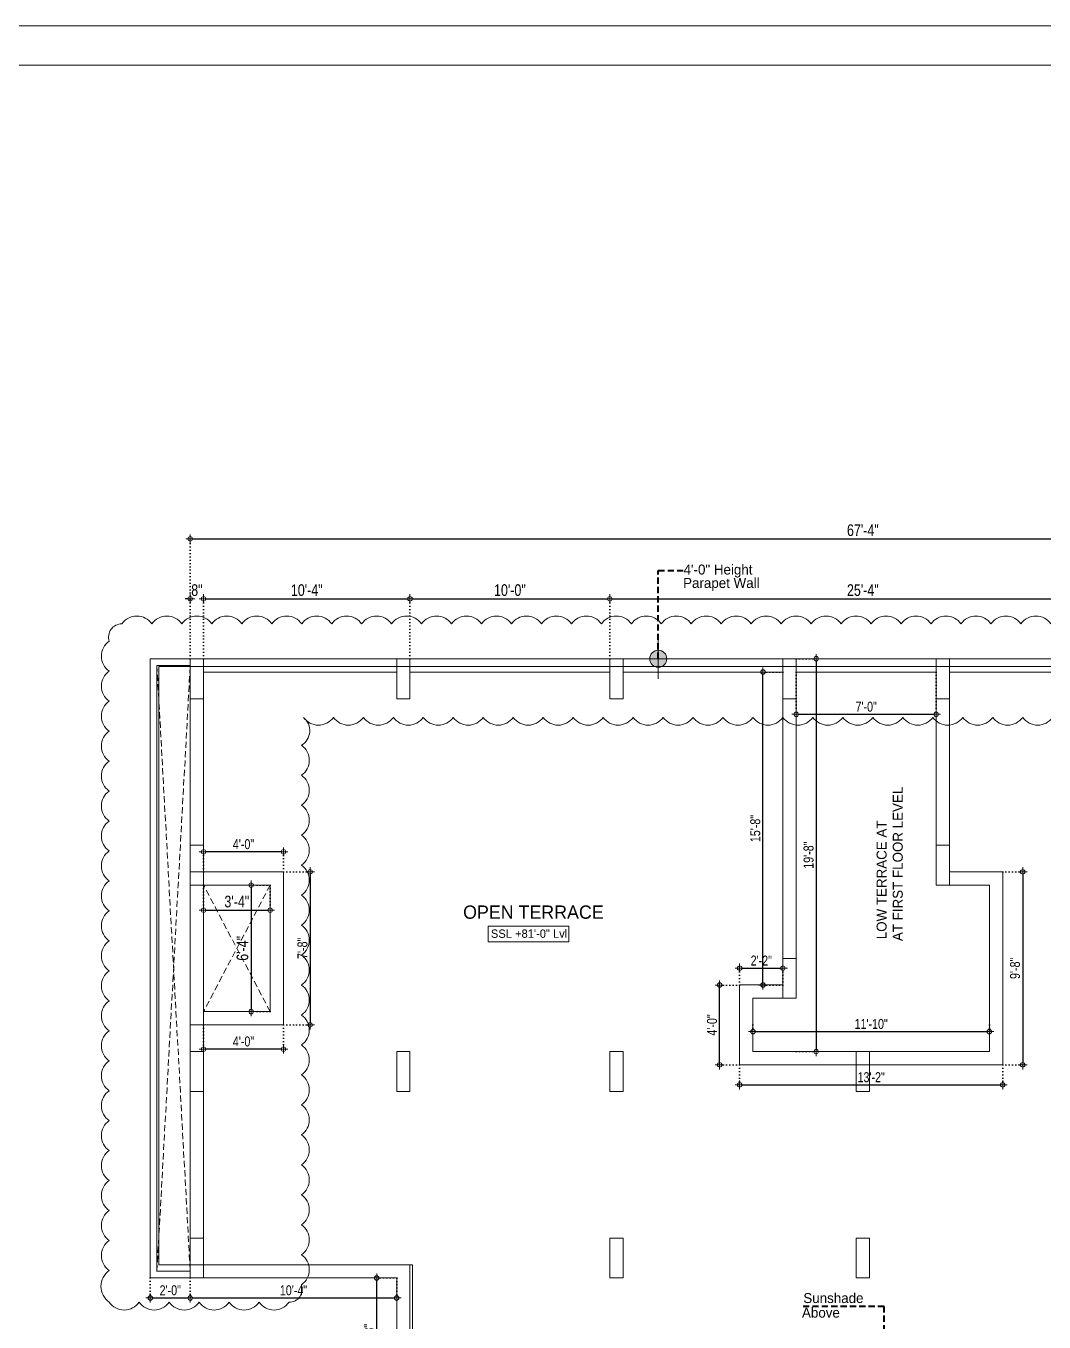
# Model space of a CAD drawing. Header units: inches. Extents: x 13 to 21264, y -72369 to -55.
# Drawn here: x 10907 to 11518, y -70974 to -70195 of the extents above; entities that cross this region are included whole.
import ezdxf

# ---------------------------------------------------------------- set-up
doc = ezdxf.new("R2010")
doc.units = ezdxf.units.IN
doc.header["$LTSCALE"] = 15
doc.header["$MEASUREMENT"] = 0
doc.header["$PDMODE"] = 34
for name, pattern in [('DOT2', [0.125, 0, -0.125]), ('HI', [0.375, 0.25, -0.125]), ('HIDDEN', [0.375, 0.25, -0.125])]:
    doc.linetypes.add(name, pattern=pattern)
doc.layers.get('0').update_dxf_attribs({"linetype": 'CONTINUOUS', "lineweight": 13})
doc.layers.get('DEFPOINTS').update_dxf_attribs({"linetype": 'CONTINUOUS', "lineweight": 13})
for name, color, linetype, lineweight in [('A-Wall', 7, 'CONTINUOUS', 40), ('INNER DIM', 30, 'CONTINUOUS', 13), ('parapet wall', 4, 'CONTINUOUS', 13), ('TEXT', 4, 'CONTINUOUS', 13), ('TYPICAL COL ELEVATION', 8, 'CONTINUOUS', 40)]:
    doc.layers.add(name, color=color, linetype=linetype, lineweight=lineweight)
doc.layers.add('HATCH', color=9, linetype='CONTINUOUS')
doc.layers.add('LEVLE TEXT', color=7, linetype='CONTINUOUS', true_color=0x0066cc)
doc.layers.add('REVISION - 2', color=7, linetype='CONTINUOUS', lineweight=13, true_color=0x1a6600)
doc.styles.add('rob', font='')
doc.styles.add('RS', font='', dxfattribs={"width": 0.8})
doc.styles.get('rob').set_extended_font_data('Century Gothic')
doc.styles.get('RS').set_extended_font_data('Century Gothic')
doc.dimstyles.new('SECTION DIM', dxfattribs={"dimscale": 0.6, "dimtxt": 9, "dimasz": 2, "dimexe": 0, "dimexo": 0, "dimgap": 1, "dimtad": 1, "dimzin": 3, "dimdsep": 46, "dimlunit": 4, "dimtxsty": 'RS', "dimblk1": 'CUT', "dimblk2": 'CUT', "dimsah": 1, "dimcen": 0, "dimclrd": 251, "dimclre": 21, "dimclrt": 4, "dimadec": 0, "dimazin": 0, "dimtfac": 1, "dimtix": 1, "dimtofl": 0, "dimtmove": 2, "dimatfit": 3, "dimfxl": 0, "dimtolj": 1, "dimtzin": 3, "dimarcsym": 0})
doc.dimstyles.new('WORKING DIM-altura', dxfattribs={"dimscale": 0, "dimtxt": 6, "dimasz": 1.5, "dimexe": 0, "dimexo": 0, "dimgap": 2, "dimtad": 1, "dimzin": 3, "dimdsep": 46, "dimlunit": 4, "dimtxsty": 'RS', "dimblk1": 'CUT-15', "dimblk2": 'CUT-15', "dimsah": 1, "dimcen": 0, "dimclrd": 49, "dimclre": 109, "dimclrt": 41, "dimadec": 0, "dimazin": 0, "dimtfac": 0.75, "dimtix": 1, "dimtofl": 0, "dimtmove": 2, "dimatfit": 2, "dimldrblk": 'CUT-15', "dimfxl": 1, "dimtolj": 1, "dimtzin": 3, "dimlwd": -1, "dimlwe": -1, "dimarcsym": 0})

# ---------------------------------------------------------------- blocks, each defined once
blk = doc.blocks.new('CUT')
at = {"layer": 'INNER DIM', "color": 8}
blk.add_line((-1.8, 0), (1.8, 0), dxfattribs=at)
at = {"layer": 'INNER DIM', "color": 9}
blk.add_line((0, 1.8), (0, -1.8), dxfattribs=at)
blk.add_circle((0, 0), 0.9, dxfattribs=at)
blk = doc.blocks.new('*D663')
at = {"layer": 'DEFPOINTS', "color": 0, "transparency": 16777216}
for p in [(11013.5, -70539.63), (11005.5, -70575.63, 0.01), (11013.5, -70575.63, 0.01)]:
    blk.add_point(p, dxfattribs=at)
at = {"layer": 'INNER DIM', "color": 251, "lineweight": -2, "transparency": 16777216}
for p, q in [((11004, -70539.63), (11002.5, -70539.63)), ((11015, -70539.63), (11016.5, -70539.63))]:
    blk.add_line(p, q, dxfattribs=at)
at = {"layer": 'INNER DIM', "color": 8, "linetype": 'DOT2', "lineweight": -2, "transparency": 16777216}
for p, q in [((11005.5, -70575.63), (11005.5, -70539.63)), ((11013.5, -70575.63), (11013.5, -70539.63))]:
    blk.add_line(p, q, dxfattribs=at)
at = {"layer": 'INNER DIM', "color": 251, "lineweight": -2, "transparency": 16777216, "xscale": 1.5, "yscale": 1.5, "zscale": 1.5}
blk.add_blockref('CUT', (11005.5, -70539.63), dxfattribs=at)
at = {"layer": 'INNER DIM', "color": 251, "lineweight": -2, "transparency": 16777216, "xscale": 1.5, "yscale": 1.5, "zscale": 1.5, "rotation": 180}
blk.add_blockref('CUT', (11013.5, -70539.63), dxfattribs=at)
at = {"layer": 'INNER DIM', "color": 7, "lineweight": 0, "transparency": 16777216, "insert": (11009.5, -70534.46), "char_height": 7, "attachment_point": 5, "style": 'RS'}
blk.add_mtext('\\A1;8"', dxfattribs=at)
blk = doc.blocks.new('*D664')
at = {"layer": 'DEFPOINTS', "color": 0, "transparency": 16777216}
for p in [(11137.5, -70539.63), (11013.5, -70575.63, 0.01), (11137.5, -70575.63, 0.01)]:
    blk.add_point(p, dxfattribs=at)
at = {"layer": 'INNER DIM', "color": 8, "linetype": 'DOT2', "lineweight": -2, "transparency": 16777216}
for p, q in [((11013.5, -70575.63), (11013.5, -70539.63)), ((11137.5, -70575.63), (11137.5, -70539.63))]:
    blk.add_line(p, q, dxfattribs=at)
at = {"layer": 'INNER DIM', "color": 251, "lineweight": -2, "transparency": 16777216}
blk.add_line((11015, -70539.63), (11136, -70539.63), dxfattribs=at)
at = {"layer": 'INNER DIM', "color": 251, "lineweight": -2, "transparency": 16777216, "xscale": 1.5, "yscale": 1.5, "zscale": 1.5, "rotation": 180}
blk.add_blockref('CUT', (11013.5, -70539.63), dxfattribs=at)
at = {"layer": 'INNER DIM', "color": 251, "lineweight": -2, "transparency": 16777216, "xscale": 1.5, "yscale": 1.5, "zscale": 1.5}
blk.add_blockref('CUT', (11137.5, -70539.63), dxfattribs=at)
at = {"layer": 'INNER DIM', "color": 7, "lineweight": 0, "transparency": 16777216, "insert": (11075.5, -70534.46), "char_height": 7, "attachment_point": 5, "style": 'RS'}
blk.add_mtext('\\A1;10\'-4"', dxfattribs=at)
blk = doc.blocks.new('*D665')
at = {"layer": 'DEFPOINTS', "color": 0, "transparency": 16777216}
for p in [(11257.5, -70539.63), (11137.5, -70575.63, 0.01), (11257.5, -70575.63, 0.01)]:
    blk.add_point(p, dxfattribs=at)
at = {"layer": 'INNER DIM', "color": 8, "linetype": 'DOT2', "lineweight": -2, "transparency": 16777216}
for p, q in [((11137.5, -70575.63), (11137.5, -70539.63)), ((11257.5, -70575.63), (11257.5, -70539.63))]:
    blk.add_line(p, q, dxfattribs=at)
at = {"layer": 'INNER DIM', "color": 251, "lineweight": -2, "transparency": 16777216}
blk.add_line((11139, -70539.63), (11256, -70539.63), dxfattribs=at)
at = {"layer": 'INNER DIM', "color": 251, "lineweight": -2, "transparency": 16777216, "xscale": 1.5, "yscale": 1.5, "zscale": 1.5, "rotation": 180}
blk.add_blockref('CUT', (11137.5, -70539.63), dxfattribs=at)
at = {"layer": 'INNER DIM', "color": 251, "lineweight": -2, "transparency": 16777216, "xscale": 1.5, "yscale": 1.5, "zscale": 1.5}
blk.add_blockref('CUT', (11257.5, -70539.63), dxfattribs=at)
at = {"layer": 'INNER DIM', "color": 7, "lineweight": 0, "transparency": 16777216, "insert": (11197.5, -70534.46), "char_height": 7, "attachment_point": 5, "style": 'RS'}
blk.add_mtext('\\A1;10\'-0"', dxfattribs=at)
blk = doc.blocks.new('*D666')
at = {"layer": 'DEFPOINTS', "color": 0, "transparency": 16777216}
for p in [(11561.5, -70539.63), (11257.5, -70575.63, 0.01), (11561.5, -70575.49, 0.01)]:
    blk.add_point(p, dxfattribs=at)
at = {"layer": 'INNER DIM', "color": 8, "linetype": 'DOT2', "lineweight": -2, "transparency": 16777216}
for p, q in [((11257.5, -70575.63), (11257.5, -70539.63)), ((11561.5, -70575.49), (11561.5, -70539.63))]:
    blk.add_line(p, q, dxfattribs=at)
at = {"layer": 'INNER DIM', "color": 251, "lineweight": -2, "transparency": 16777216}
blk.add_line((11259, -70539.63), (11560, -70539.63), dxfattribs=at)
at = {"layer": 'INNER DIM', "color": 251, "lineweight": -2, "transparency": 16777216, "xscale": 1.5, "yscale": 1.5, "zscale": 1.5, "rotation": 180}
blk.add_blockref('CUT', (11257.5, -70539.63), dxfattribs=at)
at = {"layer": 'INNER DIM', "color": 251, "lineweight": -2, "transparency": 16777216, "xscale": 1.5, "yscale": 1.5, "zscale": 1.5}
blk.add_blockref('CUT', (11561.5, -70539.63), dxfattribs=at)
at = {"layer": 'INNER DIM', "color": 7, "lineweight": 0, "transparency": 16777216, "insert": (11409.5, -70534.46), "char_height": 7, "attachment_point": 5, "style": 'RS'}
blk.add_mtext('\\A1;25\'-4"', dxfattribs=at)
blk = doc.blocks.new('*D670')
at = {"layer": 'DEFPOINTS', "color": 0, "transparency": 16777216}
for p in [(11813.5, -70503.63), (11005.5, -70575.63, 0), (11813.5, -70575.63)]:
    blk.add_point(p, dxfattribs=at)
at = {"layer": 'INNER DIM', "color": 8, "linetype": 'DOT2', "lineweight": -2, "transparency": 16777216}
for p, q in [((11005.5, -70575.63), (11005.5, -70503.63)), ((11813.5, -70575.63), (11813.5, -70503.63))]:
    blk.add_line(p, q, dxfattribs=at)
at = {"layer": 'INNER DIM', "color": 251, "lineweight": -2, "transparency": 16777216}
blk.add_line((11007, -70503.63), (11812, -70503.63), dxfattribs=at)
at = {"layer": 'INNER DIM', "color": 251, "lineweight": -2, "transparency": 16777216, "xscale": 1.5, "yscale": 1.5, "zscale": 1.5, "rotation": 180}
blk.add_blockref('CUT', (11005.5, -70503.63), dxfattribs=at)
at = {"layer": 'INNER DIM', "color": 251, "lineweight": -2, "transparency": 16777216, "xscale": 1.5, "yscale": 1.5, "zscale": 1.5}
blk.add_blockref('CUT', (11813.5, -70503.63), dxfattribs=at)
at = {"layer": 'INNER DIM', "color": 7, "lineweight": 0, "transparency": 16777216, "insert": (11409.5, -70498.46), "char_height": 7, "attachment_point": 5, "style": 'RS'}
blk.add_mtext('\\A1;67\'-4"', dxfattribs=at)
blk = doc.blocks.new('*D671')
at = {"layer": 'DEFPOINTS', "color": 0, "transparency": 16777216}
for p in [(11369.5, -70575.63, 0.01), (11369.5, -70811.63, 0.01), (11381.5, -70811.63)]:
    blk.add_point(p, dxfattribs=at)
at = {"layer": 'INNER DIM', "color": 21, "linetype": 'DOT2', "lineweight": -2, "transparency": 16777216}
for p, q in [((11369.5, -70575.63), (11381.5, -70575.63)), ((11369.5, -70811.63), (11381.5, -70811.63))]:
    blk.add_line(p, q, dxfattribs=at)
at = {"layer": 'INNER DIM', "color": 251, "lineweight": -2, "transparency": 16777216}
blk.add_line((11381.5, -70577.13), (11381.5, -70810.13), dxfattribs=at)
at = {"layer": 'INNER DIM', "color": 251, "lineweight": -2, "transparency": 16777216, "xscale": 1.5, "yscale": 1.5, "zscale": 1.5}
for p, rotation in [((11381.5, -70575.63), 90), ((11381.5, -70811.63), 270)]:
    blk.add_blockref('CUT', p, dxfattribs=dict(at, rotation=rotation))
at = {"layer": 'INNER DIM', "color": 7, "lineweight": 0, "transparency": 16777216, "insert": (11376.93, -70693.63), "char_height": 6, "attachment_point": 5, "rotation": 90, "style": 'RS'}
blk.add_mtext('\\A1;19\'-8"', dxfattribs=at)
blk = doc.blocks.new('*D672')
at = {"layer": 'DEFPOINTS', "color": 0, "transparency": 16777216}
for p in [(11369.5, -70583.63, 0.01), (11453.5, -70583.63, 0.01), (11453.5, -70609.03)]:
    blk.add_point(p, dxfattribs=at)
at = {"layer": 'INNER DIM', "color": 21, "linetype": 'DOT2', "lineweight": -2, "transparency": 16777216}
for p, q in [((11369.5, -70583.63), (11369.5, -70609.03)), ((11453.5, -70583.63), (11453.5, -70609.03))]:
    blk.add_line(p, q, dxfattribs=at)
at = {"layer": 'INNER DIM', "color": 251, "lineweight": -2, "transparency": 16777216}
blk.add_line((11371, -70609.03), (11452, -70609.03), dxfattribs=at)
at = {"layer": 'INNER DIM', "color": 251, "lineweight": -2, "transparency": 16777216, "xscale": 1.5, "yscale": 1.5, "zscale": 1.5, "rotation": 180}
blk.add_blockref('CUT', (11369.5, -70609.03), dxfattribs=at)
at = {"layer": 'INNER DIM', "color": 251, "lineweight": -2, "transparency": 16777216, "xscale": 1.5, "yscale": 1.5, "zscale": 1.5}
blk.add_blockref('CUT', (11453.5, -70609.03), dxfattribs=at)
at = {"layer": 'INNER DIM', "color": 7, "lineweight": 0, "transparency": 16777216, "insert": (11411.5, -70604.46), "char_height": 6, "attachment_point": 5, "style": 'RS'}
blk.add_mtext('\\A1;7\'-0"', dxfattribs=at)
blk = doc.blocks.new('*D679')
at = {"layer": 'DEFPOINTS', "color": 0, "transparency": 16777216}
for p in [(11013.5, -70711.63, 0.01), (11053.51, -70711.61, 0.01), (11053.51, -70726.7)]:
    blk.add_point(p, dxfattribs=at)
at = {"layer": 'INNER DIM', "color": 8, "linetype": 'DOT2', "lineweight": -2, "transparency": 16777216}
for p, q in [((11013.5, -70711.63), (11013.5, -70726.7)), ((11053.51, -70711.61), (11053.51, -70726.7))]:
    blk.add_line(p, q, dxfattribs=at)
at = {"layer": 'INNER DIM', "color": 251, "lineweight": -2, "transparency": 16777216}
blk.add_line((11015, -70726.7), (11052.01, -70726.7), dxfattribs=at)
at = {"layer": 'INNER DIM', "color": 251, "lineweight": -2, "transparency": 16777216, "xscale": 1.5, "yscale": 1.5, "zscale": 1.5, "rotation": 180}
blk.add_blockref('CUT', (11013.5, -70726.7), dxfattribs=at)
at = {"layer": 'INNER DIM', "color": 251, "lineweight": -2, "transparency": 16777216, "xscale": 1.5, "yscale": 1.5, "zscale": 1.5}
blk.add_blockref('CUT', (11053.51, -70726.7), dxfattribs=at)
at = {"layer": 'INNER DIM', "color": 7, "lineweight": 0, "transparency": 16777216, "insert": (11033.5, -70721.54), "char_height": 7, "attachment_point": 5, "style": 'RS'}
blk.add_mtext('\\A1;3\'-4"', dxfattribs=at)
blk = doc.blocks.new('*D680')
at = {"layer": 'DEFPOINTS', "color": 0, "transparency": 16777216}
for p in [(11053.51, -70711.61, 0.01), (11042.07, -70787.61), (11053.51, -70787.61, 0.01)]:
    blk.add_point(p, dxfattribs=at)
at = {"layer": 'INNER DIM', "color": 8, "linetype": 'DOT2', "lineweight": -2, "transparency": 16777216}
for p, q in [((11053.51, -70711.61), (11042.07, -70711.61)), ((11053.51, -70787.61), (11042.07, -70787.61))]:
    blk.add_line(p, q, dxfattribs=at)
at = {"layer": 'INNER DIM', "color": 251, "lineweight": -2, "transparency": 16777216}
blk.add_line((11042.07, -70713.11), (11042.07, -70786.11), dxfattribs=at)
at = {"layer": 'INNER DIM', "color": 251, "lineweight": -2, "transparency": 16777216, "xscale": 1.5, "yscale": 1.5, "zscale": 1.5}
for p, rotation in [((11042.07, -70711.61), 90), ((11042.07, -70787.61), 270)]:
    blk.add_blockref('CUT', p, dxfattribs=dict(at, rotation=rotation))
at = {"layer": 'INNER DIM', "color": 7, "lineweight": 0, "transparency": 16777216, "insert": (11036.9, -70749.61), "char_height": 7, "attachment_point": 5, "rotation": 90, "style": 'RS'}
blk.add_mtext('\\A1;6\'-4"', dxfattribs=at)
blk = doc.blocks.new('*D681')
at = {"layer": 'DEFPOINTS', "color": 0, "transparency": 16777216}
for p in [(11343.5, -70795.63, 0.01), (11485.5, -70795.63, 0.01), (11485.5, -70799.63)]:
    blk.add_point(p, dxfattribs=at)
at = {"layer": 'INNER DIM', "color": 21, "linetype": 'DOT2', "lineweight": -2, "transparency": 16777216}
for p, q in [((11343.5, -70795.63), (11343.5, -70799.63)), ((11485.5, -70795.63), (11485.5, -70799.63))]:
    blk.add_line(p, q, dxfattribs=at)
at = {"layer": 'INNER DIM', "color": 251, "lineweight": -2, "transparency": 16777216}
blk.add_line((11345, -70799.63), (11484, -70799.63), dxfattribs=at)
at = {"layer": 'INNER DIM', "color": 251, "lineweight": -2, "transparency": 16777216, "xscale": 1.5, "yscale": 1.5, "zscale": 1.5, "rotation": 180}
blk.add_blockref('CUT', (11343.5, -70799.63), dxfattribs=at)
at = {"layer": 'INNER DIM', "color": 251, "lineweight": -2, "transparency": 16777216, "xscale": 1.5, "yscale": 1.5, "zscale": 1.5}
blk.add_blockref('CUT', (11485.5, -70799.63), dxfattribs=at)
at = {"layer": 'INNER DIM', "color": 7, "lineweight": 0, "transparency": 16777216, "insert": (11414.5, -70795.05), "char_height": 6, "attachment_point": 5, "style": 'RS'}
blk.add_mtext('\\A1;11\'-10"', dxfattribs=at)
blk = doc.blocks.new('*D717')
at = {"layer": 'DEFPOINTS', "color": 0, "transparency": 16777216}
for p in [(11493.5, -70703.63, 0.01), (11493.5, -70819.63, 0.01), (11505.5, -70819.63)]:
    blk.add_point(p, dxfattribs=at)
at = {"layer": 'INNER DIM', "color": 21, "linetype": 'DOT2', "lineweight": -2, "transparency": 16777216}
for p, q in [((11493.5, -70703.63), (11505.5, -70703.63)), ((11493.5, -70819.63), (11505.5, -70819.63))]:
    blk.add_line(p, q, dxfattribs=at)
at = {"layer": 'INNER DIM', "color": 251, "lineweight": -2, "transparency": 16777216}
blk.add_line((11505.5, -70705.13), (11505.5, -70818.13), dxfattribs=at)
at = {"layer": 'INNER DIM', "color": 251, "lineweight": -2, "transparency": 16777216, "xscale": 1.5, "yscale": 1.5, "zscale": 1.5}
for p, rotation in [((11505.5, -70703.63), 90), ((11505.5, -70819.63), 270)]:
    blk.add_blockref('CUT', p, dxfattribs=dict(at, rotation=rotation))
at = {"layer": 'INNER DIM', "color": 7, "lineweight": 0, "transparency": 16777216, "insert": (11500.93, -70761.63), "char_height": 6, "attachment_point": 5, "rotation": 90, "style": 'RS'}
blk.add_mtext('\\A1;9\'-8"', dxfattribs=at)
blk = doc.blocks.new('*D718')
at = {"layer": 'DEFPOINTS', "color": 0, "transparency": 16777216}
for p in [(11323.5, -70771.63), (11335.5, -70771.63, 0.01), (11335.5, -70819.63, 0.01)]:
    blk.add_point(p, dxfattribs=at)
at = {"layer": 'INNER DIM', "color": 21, "linetype": 'DOT2', "lineweight": -2, "transparency": 16777216}
for p, q in [((11335.5, -70771.63), (11323.5, -70771.63)), ((11335.5, -70819.63), (11323.5, -70819.63))]:
    blk.add_line(p, q, dxfattribs=at)
at = {"layer": 'INNER DIM', "color": 251, "lineweight": -2, "transparency": 16777216}
blk.add_line((11323.5, -70818.13), (11323.5, -70773.13), dxfattribs=at)
at = {"layer": 'INNER DIM', "color": 251, "lineweight": -2, "transparency": 16777216, "xscale": 1.5, "yscale": 1.5, "zscale": 1.5}
for p, rotation in [((11323.5, -70771.63), 90), ((11323.5, -70819.63), 270)]:
    blk.add_blockref('CUT', p, dxfattribs=dict(at, rotation=rotation))
at = {"layer": 'INNER DIM', "color": 7, "lineweight": 0, "transparency": 16777216, "insert": (11318.93, -70795.63), "char_height": 6, "attachment_point": 5, "rotation": 90, "style": 'RS'}
blk.add_mtext('\\A1;4\'-0"', dxfattribs=at)
blk = doc.blocks.new('*D719')
at = {"layer": 'DEFPOINTS', "color": 0, "transparency": 16777216}
for p in [(11361.5, -70761.51), (11335.5, -70771.63), (11361.5, -70771.63, 0.01)]:
    blk.add_point(p, dxfattribs=at)
at = {"layer": 'INNER DIM', "color": 21, "linetype": 'DOT2', "lineweight": -2, "transparency": 16777216}
for p, q in [((11335.5, -70771.63), (11335.5, -70761.51)), ((11361.5, -70771.63), (11361.5, -70761.51))]:
    blk.add_line(p, q, dxfattribs=at)
at = {"layer": 'INNER DIM', "color": 251, "lineweight": -2, "transparency": 16777216}
blk.add_line((11337, -70761.51), (11360, -70761.51), dxfattribs=at)
at = {"layer": 'INNER DIM', "color": 251, "lineweight": -2, "transparency": 16777216, "xscale": 1.5, "yscale": 1.5, "zscale": 1.5, "rotation": 180}
blk.add_blockref('CUT', (11335.5, -70761.51), dxfattribs=at)
at = {"layer": 'INNER DIM', "color": 251, "lineweight": -2, "transparency": 16777216, "xscale": 1.5, "yscale": 1.5, "zscale": 1.5}
blk.add_blockref('CUT', (11361.5, -70761.51), dxfattribs=at)
at = {"layer": 'INNER DIM', "color": 7, "lineweight": 0, "transparency": 16777216, "insert": (11348.5, -70756.94), "char_height": 6, "attachment_point": 5, "style": 'RS'}
blk.add_mtext('\\A1;2\'-2"', dxfattribs=at)
blk = doc.blocks.new('*D720')
at = {"layer": 'DEFPOINTS', "color": 0, "transparency": 16777216}
for p in [(11349.5, -70583.63), (11361.5, -70583.63, 0.01), (11361.5, -70771.63)]:
    blk.add_point(p, dxfattribs=at)
at = {"layer": 'INNER DIM', "color": 21, "linetype": 'DOT2', "lineweight": -2, "transparency": 16777216}
for p, q in [((11361.5, -70583.63), (11349.5, -70583.63)), ((11361.5, -70771.63), (11349.5, -70771.63))]:
    blk.add_line(p, q, dxfattribs=at)
at = {"layer": 'INNER DIM', "color": 251, "lineweight": -2, "transparency": 16777216}
blk.add_line((11349.5, -70770.13), (11349.5, -70585.13), dxfattribs=at)
at = {"layer": 'INNER DIM', "color": 251, "lineweight": -2, "transparency": 16777216, "xscale": 1.5, "yscale": 1.5, "zscale": 1.5}
for p, rotation in [((11349.5, -70583.63), 90), ((11349.5, -70771.63), 270)]:
    blk.add_blockref('CUT', p, dxfattribs=dict(at, rotation=rotation))
at = {"layer": 'INNER DIM', "color": 7, "lineweight": 0, "transparency": 16777216, "insert": (11344.93, -70677.63), "char_height": 6, "attachment_point": 5, "rotation": 90, "style": 'RS'}
blk.add_mtext('\\A1;15\'-8"', dxfattribs=at)
blk = doc.blocks.new('*D721')
at = {"layer": 'DEFPOINTS', "color": 0, "transparency": 16777216}
for p in [(11335.5, -70819.63), (11493.5, -70819.63), (11493.5, -70831.63)]:
    blk.add_point(p, dxfattribs=at)
at = {"layer": 'INNER DIM', "color": 21, "linetype": 'DOT2', "lineweight": -2, "transparency": 16777216}
for p, q in [((11335.5, -70819.63), (11335.5, -70831.63)), ((11493.5, -70819.63), (11493.5, -70831.63))]:
    blk.add_line(p, q, dxfattribs=at)
at = {"layer": 'INNER DIM', "color": 251, "lineweight": -2, "transparency": 16777216}
blk.add_line((11337, -70831.63), (11492, -70831.63), dxfattribs=at)
at = {"layer": 'INNER DIM', "color": 251, "lineweight": -2, "transparency": 16777216, "xscale": 1.5, "yscale": 1.5, "zscale": 1.5, "rotation": 180}
blk.add_blockref('CUT', (11335.5, -70831.63), dxfattribs=at)
at = {"layer": 'INNER DIM', "color": 251, "lineweight": -2, "transparency": 16777216, "xscale": 1.5, "yscale": 1.5, "zscale": 1.5}
blk.add_blockref('CUT', (11493.5, -70831.63), dxfattribs=at)
at = {"layer": 'INNER DIM', "color": 7, "lineweight": 0, "transparency": 16777216, "insert": (11414.5, -70827.06), "char_height": 6, "attachment_point": 5, "style": 'RS'}
blk.add_mtext('\\A1;13\'-2"', dxfattribs=at)
blk = doc.blocks.new('*D722')
at = {"layer": 'DEFPOINTS', "color": 0, "transparency": 16777216}
for p in [(11013.5, -70691.63), (11013.5, -70703.63, 0.01), (11061.51, -70703.61, 0.01)]:
    blk.add_point(p, dxfattribs=at)
at = {"layer": 'INNER DIM', "color": 21, "linetype": 'DOT2', "lineweight": -2, "transparency": 16777216}
for p, q in [((11013.5, -70703.63), (11013.5, -70691.63)), ((11061.51, -70703.61), (11061.51, -70691.63))]:
    blk.add_line(p, q, dxfattribs=at)
at = {"layer": 'INNER DIM', "color": 251, "lineweight": -2, "transparency": 16777216}
blk.add_line((11060.01, -70691.63), (11015, -70691.63), dxfattribs=at)
at = {"layer": 'INNER DIM', "color": 251, "lineweight": -2, "transparency": 16777216, "xscale": 1.5, "yscale": 1.5, "zscale": 1.5, "rotation": 180}
blk.add_blockref('CUT', (11013.5, -70691.63), dxfattribs=at)
at = {"layer": 'INNER DIM', "color": 251, "lineweight": -2, "transparency": 16777216, "xscale": 1.5, "yscale": 1.5, "zscale": 1.5}
blk.add_blockref('CUT', (11061.51, -70691.63), dxfattribs=at)
at = {"layer": 'INNER DIM', "color": 7, "lineweight": 0, "transparency": 16777216, "insert": (11037.5, -70687.06), "char_height": 6, "attachment_point": 5, "style": 'RS'}
blk.add_mtext('\\A1;4\'-0"', dxfattribs=at)
blk = doc.blocks.new('*D723')
at = {"layer": 'DEFPOINTS', "color": 0, "transparency": 16777216}
for p in [(11061.51, -70703.61, -0.01), (11061.51, -70795.61, 0.01), (11077.5, -70795.61)]:
    blk.add_point(p, dxfattribs=at)
at = {"layer": 'INNER DIM', "color": 21, "linetype": 'DOT2', "lineweight": -2, "transparency": 16777216}
for p, q in [((11061.51, -70703.61), (11077.5, -70703.61)), ((11061.51, -70795.61), (11077.5, -70795.61))]:
    blk.add_line(p, q, dxfattribs=at)
at = {"layer": 'INNER DIM', "color": 251, "lineweight": -2, "transparency": 16777216}
blk.add_line((11077.5, -70705.11), (11077.5, -70794.11), dxfattribs=at)
at = {"layer": 'INNER DIM', "color": 251, "lineweight": -2, "transparency": 16777216, "xscale": 1.5, "yscale": 1.5, "zscale": 1.5}
for p, rotation in [((11077.5, -70703.61), 90), ((11077.5, -70795.61), 270)]:
    blk.add_blockref('CUT', p, dxfattribs=dict(at, rotation=rotation))
at = {"layer": 'INNER DIM', "color": 7, "lineweight": 0, "transparency": 16777216, "insert": (11072.93, -70749.61), "char_height": 6, "attachment_point": 5, "rotation": 90, "style": 'RS'}
blk.add_mtext('\\A1;7\'-8"', dxfattribs=at)
blk = doc.blocks.new('*D724')
at = {"layer": 'DEFPOINTS', "color": 0, "transparency": 16777216}
for p in [(11013.5, -70795.63, 0.01), (11061.51, -70795.61, 0.01), (11013.5, -70810.15)]:
    blk.add_point(p, dxfattribs=at)
at = {"layer": 'INNER DIM', "color": 21, "linetype": 'DOT2', "lineweight": -2, "transparency": 16777216}
for p, q in [((11013.5, -70795.63), (11013.5, -70810.15)), ((11061.51, -70795.61), (11061.51, -70810.15))]:
    blk.add_line(p, q, dxfattribs=at)
at = {"layer": 'INNER DIM', "color": 251, "lineweight": -2, "transparency": 16777216}
blk.add_line((11060.01, -70810.15), (11015, -70810.15), dxfattribs=at)
at = {"layer": 'INNER DIM', "color": 251, "lineweight": -2, "transparency": 16777216, "xscale": 1.5, "yscale": 1.5, "zscale": 1.5, "rotation": 180}
blk.add_blockref('CUT', (11013.5, -70810.15), dxfattribs=at)
at = {"layer": 'INNER DIM', "color": 251, "lineweight": -2, "transparency": 16777216, "xscale": 1.5, "yscale": 1.5, "zscale": 1.5}
blk.add_blockref('CUT', (11061.51, -70810.15), dxfattribs=at)
at = {"layer": 'INNER DIM', "color": 7, "lineweight": 0, "transparency": 16777216, "insert": (11037.5, -70805.58), "char_height": 6, "attachment_point": 5, "style": 'RS'}
blk.add_mtext('\\A1;4\'-0"', dxfattribs=at)
blk = doc.blocks.new('*D725')
at = {"layer": 'DEFPOINTS', "color": 0, "transparency": 16777216}
for p in [(10981.5, -70947.63, 0.01), (11005.5, -70947.63, 0.01), (11005.5, -70959.63)]:
    blk.add_point(p, dxfattribs=at)
at = {"layer": 'INNER DIM', "color": 21, "linetype": 'DOT2', "lineweight": -2, "transparency": 16777216}
for p, q in [((10981.5, -70947.63), (10981.5, -70959.63)), ((11005.5, -70947.63), (11005.5, -70959.63))]:
    blk.add_line(p, q, dxfattribs=at)
at = {"layer": 'INNER DIM', "color": 251, "lineweight": -2, "transparency": 16777216}
blk.add_line((10983, -70959.63), (11004, -70959.63), dxfattribs=at)
at = {"layer": 'INNER DIM', "color": 251, "lineweight": -2, "transparency": 16777216, "xscale": 1.5, "yscale": 1.5, "zscale": 1.5, "rotation": 180}
blk.add_blockref('CUT', (10981.5, -70959.63), dxfattribs=at)
at = {"layer": 'INNER DIM', "color": 251, "lineweight": -2, "transparency": 16777216, "xscale": 1.5, "yscale": 1.5, "zscale": 1.5}
blk.add_blockref('CUT', (11005.5, -70959.63), dxfattribs=at)
at = {"layer": 'INNER DIM', "color": 7, "lineweight": 0, "transparency": 16777216, "insert": (10993.5, -70955.06), "char_height": 6, "attachment_point": 5, "style": 'RS'}
blk.add_mtext('\\A1;2\'-0"', dxfattribs=at)
blk = doc.blocks.new('*D726')
at = {"layer": 'DEFPOINTS', "color": 0, "transparency": 16777216}
for p in [(11005.5, -70947.63, 0.01), (11129.5, -70947.68, 0.01), (11129.5, -70959.63)]:
    blk.add_point(p, dxfattribs=at)
at = {"layer": 'INNER DIM', "color": 21, "linetype": 'DOT2', "lineweight": -2, "transparency": 16777216}
for p, q in [((11005.5, -70947.63), (11005.5, -70959.63)), ((11129.5, -70947.68), (11129.5, -70959.63))]:
    blk.add_line(p, q, dxfattribs=at)
at = {"layer": 'INNER DIM', "color": 251, "lineweight": -2, "transparency": 16777216}
blk.add_line((11007, -70959.63), (11128, -70959.63), dxfattribs=at)
at = {"layer": 'INNER DIM', "color": 251, "lineweight": -2, "transparency": 16777216, "xscale": 1.5, "yscale": 1.5, "zscale": 1.5, "rotation": 180}
blk.add_blockref('CUT', (11005.5, -70959.63), dxfattribs=at)
at = {"layer": 'INNER DIM', "color": 251, "lineweight": -2, "transparency": 16777216, "xscale": 1.5, "yscale": 1.5, "zscale": 1.5}
blk.add_blockref('CUT', (11129.5, -70959.63), dxfattribs=at)
at = {"layer": 'INNER DIM', "color": 7, "lineweight": 0, "transparency": 16777216, "insert": (11067.5, -70955.06), "char_height": 6, "attachment_point": 5, "style": 'RS'}
blk.add_mtext('\\A1;10\'-4"', dxfattribs=at)
blk = doc.blocks.new('*D727')
at = {"layer": 'DEFPOINTS', "color": 0, "transparency": 16777216}
for p in [(11117.5, -70947.63), (11129.5, -70947.63), (11129.5, -71015.59, 0.01)]:
    blk.add_point(p, dxfattribs=at)
at = {"layer": 'INNER DIM', "color": 21, "linetype": 'DOT2', "lineweight": -2, "transparency": 16777216}
for p, q in [((11129.5, -70947.63), (11117.5, -70947.63)), ((11129.5, -71015.59), (11117.5, -71015.59))]:
    blk.add_line(p, q, dxfattribs=at)
at = {"layer": 'INNER DIM', "color": 251, "lineweight": -2, "transparency": 16777216}
blk.add_line((11117.5, -71014.09), (11117.5, -70949.13), dxfattribs=at)
at = {"layer": 'INNER DIM', "color": 251, "lineweight": -2, "transparency": 16777216, "xscale": 1.5, "yscale": 1.5, "zscale": 1.5}
for p, rotation in [((11117.5, -70947.63), 90), ((11117.5, -71015.59), 270)]:
    blk.add_blockref('CUT', p, dxfattribs=dict(at, rotation=rotation))
at = {"layer": 'INNER DIM', "color": 7, "lineweight": 0, "transparency": 16777216, "insert": (11112.93, -70981.61), "char_height": 6, "attachment_point": 5, "rotation": 90, "style": 'RS'}
blk.add_mtext('\\A1;5\'-8"', dxfattribs=at)
blk = doc.blocks.new('CUT-15')
h = blk.add_hatch(color=256)
h.dxf.hatch_style = 1
edge = h.paths.add_edge_path()
edge.add_arc((0, 0), 0.638, -180, 180)
for p, q in [((0, -1.509), (0, 1.509)), ((1.509, 0), (-1.509, 0))]:
    blk.add_line(p, q)
blk.add_circle((0, 0), 0.638)

msp = doc.modelspace()

# ---------------------------------------------------------------- linework, layer by layer
at = {"color": 7, "lineweight": 0, "ltscale": 3}
for points in [[(8961.038, -70195.499), (12726.708, -70195.499), (12726.708, -72368.968), (8961.038, -72368.968)], [(8984.699, -70219.16), (12703.047, -70219.16), (12703.047, -72345.307), (8984.699, -72345.307)]]:
    msp.add_lwpolyline(points, close=True, dxfattribs=at)
at = {"color": 1, "lineweight": 0, "ltscale": 3}
msp.add_lwpolyline([(9275.078, -72094.491), (9275.078, -71345.76), (11396.382, -71345.76), (11396.382, -71008.659), (11139.099, -71008.659), (11139.099, -70939.717), (10986.584, -70939.717), (10986.584, -70580.336), (11804.834, -70580.336), (11804.834, -70936.992), (11605.288, -70936.992), (11605.288, -71006.061), (11605.288, -71340.974), (11635.113, -71340.974), (11635.113, -71313.444), (11820.52, -71313.444), (11820.52, -72103.233), (9274.727, -72103.233), (9274.727, -72093.122), (9274.727, -72090.418), (9275.097, -72090.418)], dxfattribs=at)
at = {"layer": 'HATCH', "color": 8, "linetype": 'HI', "lineweight": 0, "elevation": -0.009}
for points in [[(10985.502, -70943.757), (11005.503, -70579.626)], [(10985.502, -70579.626), (11005.503, -70943.63)], [(11053.507, -70711.613), (11013.503, -70787.626)], [(11053.507, -70787.606), (11013.503, -70711.633)]]:
    msp.add_lwpolyline(points, dxfattribs=at)
at = {"layer": 'LEVLE TEXT', "lineweight": 0, "elevation": -0.022}
msp.add_lwpolyline([(11184.51, -70736.344), (11232.984, -70736.344), (11232.984, -70745.743), (11184.51, -70745.743)], close=True, dxfattribs=at)
at = {"layer": 'parapet wall', "lineweight": 0, "ltscale": 3}
for p, q in [((11005.503, -70575.626, -0.009), (10981.502, -70575.626, -0.009)), ((10981.502, -70575.626, -0.009), (10981.502, -70947.634, -0.017)), ((11005.503, -70579.626, -0.009), (10985.502, -70579.626, -0.009)), ((10985.502, -70579.626, -0.009), (10985.502, -70943.757, -0.009)), ((11005.503, -70575.626, -0.009), (11257.5, -70575.625, -0.009)), ((11137.501, -70575.625, -0.009), (11137.499, -70593.642, -0.009)), ((11257.501, -70593.642, -0.009), (11257.501, -70575.625, -0.009)), ((11257.501, -70575.625, -0.009), (11453.5, -70575.625, -0.009)), ((11369.501, -70575.625, -0.009), (11369.501, -70779.626, -0.009)), ((11453.5, -70575.626, -0.009), (11813.502, -70575.625, -0.017)), ((11453.503, -70711.625, -0.009), (11453.5, -70575.626, -0.009)), ((11013.503, -70583.626, -0.009), (11129.501, -70583.626, -0.009)), ((11137.501, -70583.626, -0.009), (11257.5, -70583.625, -0.009)), ((11265.501, -70583.625, -0.009), (11361.5, -70583.623, -0.009)), ((11361.501, -70583.625, -0.009), (11361.501, -70771.626, -0.009)), ((11369.5, -70583.623, -0.009), (11453.5, -70583.62, -0.009)), ((11461.5, -70583.626, -0.009), (11553.503, -70583.626, -0.009)), ((11461.503, -70703.625, -0.009), (11461.5, -70583.626, -0.009)), ((11493.502, -70703.626, -0.009), (11461.503, -70703.625, -0.009)), ((11493.501, -70819.626, -0.009), (11493.502, -70703.626, -0.009)), ((11485.501, -70711.626, -0.009), (11453.503, -70711.625, -0.009)), ((11485.501, -70811.626, -0.009), (11485.501, -70711.626, -0.009)), ((11361.501, -70771.626, -0.009), (11335.499, -70771.626, -0.009)), ((11335.499, -70771.626, -0.009), (11335.499, -70819.626, -0.009)), ((11369.501, -70779.626, -0.009), (11343.499, -70779.626, -0.009)), ((11343.499, -70779.626, -0.009), (11343.499, -70811.626, -0.009)), ((11343.499, -70811.626, -0.009), (11485.501, -70811.626, -0.009)), ((11335.499, -70819.626, -0.009), (11493.501, -70819.626, -0.009)), ((11005.503, -70943.63, -0.015), (10985.502, -70943.63, -0.015)), ((10981.502, -70947.634, -0.017), (11005.503, -70947.634, -0.017))]:
    msp.add_line(p, q, dxfattribs=at)
at = {"layer": 'parapet wall', "lineweight": 0, "ltscale": 3, "elevation": -0.017}
for points in [[(11005.503, -70575.626), (11005.503, -70947.634), (11129.5, -70947.634), (11129.499, -71015.633), (11397.486, -71015.635), (11397.486, -71042.635)], [(11013.503, -70575.626), (11013.503, -70939.634), (11137.5, -70939.634), (11137.499, -71007.633), (11405.486, -71007.635), (11405.486, -71042.635)]]:
    msp.add_lwpolyline(points, dxfattribs=at)
at = {"layer": 'parapet wall', "lineweight": 0, "ltscale": 3, "elevation": -0.009}
for points in [[(11005.503, -70795.626), (11061.507, -70795.606), (11061.507, -70703.613), (11005.503, -70703.633)], [(11013.503, -70787.626), (11053.507, -70787.606), (11053.507, -70711.613), (11013.503, -70711.633)]]:
    msp.add_lwpolyline(points, close=True, dxfattribs=at)
at = {"layer": 'REVISION - 2', "color": 222, "lineweight": 0, "ltscale": 3, "true_color": 0xb8008a}
for points in [[(11522.454, -70554.726, 0.5205671), (11504.454, -70554.726, 0.5205671), (11486.454, -70554.726, 0.5205671), (11468.454, -70554.726, 0.5205671), (11450.454, -70554.726, 0.5205671), (11432.454, -70554.726, 0.5205671), (11414.454, -70554.726, 0.5205671), (11396.454, -70554.726, 0.5205671), (11378.454, -70554.726, 0.5205671), (11360.454, -70554.726, 0.5205671), (11342.454, -70554.726, 0.5205671), (11324.454, -70554.726, 0.5205671), (11306.454, -70554.726, 0.5205671), (11288.454, -70554.726, 0.5205671), (11270.454, -70554.726, 0.5205671), (11252.454, -70554.726, 0.5205671), (11234.454, -70554.726, 0.5205671), (11216.454, -70554.726, 0.5205671), (11198.454, -70554.726, 0.5205671), (11180.454, -70554.726, 0.5205671), (11162.454, -70554.726, 0.5205671), (11144.454, -70554.726, 0.5205671), (11126.454, -70554.726, 0.5205671), (11108.454, -70554.726, 0.5205671), (11090.454, -70554.726, 0.5205671), (11072.454, -70554.726, 0.5205671), (11054.454, -70554.726, 0.5205671), (11036.454, -70554.726, 0.5205671), (11018.454, -70554.726, 0.5205671), (11000.454, -70554.726, 0.5205671), (10982.454, -70554.726, 0.5205671), (10964.454, -70554.726, 0.5205671), (10956.843, -70565.115, 0.5205671), (10956.843, -70583.115, 0.5205671), (10956.843, -70601.115, 0.5205671), (10956.843, -70619.115, 0.5205671), (10956.843, -70637.115, 0.5205671), (10956.843, -70655.115, 0.5205671), (10956.843, -70673.115, 0.5205671), (10956.843, -70691.115, 0.5205671), (10956.843, -70709.115, 0.5205671), (10956.843, -70727.115, 0.5205671), (10956.843, -70745.115, 0.5205671), (10956.843, -70763.115, 0.5205671), (10956.843, -70781.115, 0.5205671), (10956.843, -70799.115, 0.5205671), (10956.843, -70817.115, 0.5205671), (10956.843, -70835.115, 0.5205671), (10956.843, -70853.115, 0.5205671), (10956.843, -70871.115, 0.5205671), (10956.843, -70889.115, 0.5205671), (10956.843, -70907.115, 0.5205671), (10956.843, -70925.115, 0.5205671), (10956.843, -70943.115, 0.5205671), (10956.843, -70962.182, 0.5205671)], [(10956.843, -70962.182, 0.5205671), (10974.843, -70962.182, 0.5205671), (10992.843, -70962.182, 0.5205671), (11010.843, -70962.182, 0.5205671), (11028.843, -70962.182, 0.5205671), (11046.843, -70962.182, 0.5205671), (11064.843, -70962.182, 0.5205671), (11072.312, -70951.651, 0.5205671), (11072.312, -70933.651, 0.5205671), (11072.312, -70915.651, 0.5205671), (11072.312, -70897.651, 0.5205671), (11072.312, -70879.651, 0.5205671), (11072.312, -70861.651, 0.5205671), (11072.312, -70843.651, 0.5205671), (11072.312, -70825.651, 0.5205671), (11072.312, -70807.651, 0.5205671), (11072.312, -70789.651, 0.5205671), (11072.312, -70771.651, 0.5205671), (11072.312, -70753.651, 0.5205671), (11072.312, -70735.651, 0.5205671), (11072.312, -70717.651, 0.5205671), (11072.312, -70699.651, 0.5205671), (11072.312, -70681.651, 0.5205671), (11072.312, -70663.651, 0.5205671), (11072.312, -70645.651, 0.5205671), (11072.312, -70627.651, 0.5205671), (11073.501, -70610.84, 0.5205671), (11091.501, -70610.84, 0.5205671), (11109.501, -70610.84, 0.5205671), (11127.501, -70610.84, 0.5205671), (11145.501, -70610.84, 0.5205671), (11163.501, -70610.84, 0.5205671), (11181.501, -70610.84, 0.5205671), (11199.501, -70610.84, 0.5205671), (11217.501, -70610.84, 0.5205671), (11235.501, -70610.84, 0.5205671), (11253.501, -70610.84, 0.5205671), (11271.501, -70610.84, 0.5205671), (11289.501, -70610.84, 0.5205671), (11307.501, -70610.84, 0.5205671), (11325.501, -70610.84, 0.5205671), (11343.501, -70610.84, 0.5205671), (11361.501, -70610.84, 0.5205671), (11379.501, -70610.84, 0.5205671), (11397.501, -70610.84, 0.5205671), (11415.501, -70610.84, 0.5205671), (11433.501, -70610.84, 0.5205671), (11451.501, -70610.84, 0.5205671), (11469.501, -70610.84, 0.5205671), (11487.501, -70610.84, 0.5205671), (11505.501, -70610.84, 0.5205671), (11523.501, -70610.84, 0.5205671)]]:
    msp.add_lwpolyline(points, format="xyb", dxfattribs=at)
at = {"layer": 'TYPICAL COL ELEVATION', "lineweight": 0, "ltscale": 3}
for points, elevation in [([(11005.503, -70575.625), (11013.503, -70575.625), (11013.503, -70599.625), (11005.503, -70599.625)], -0.009), ([(11129.501, -70575.625), (11137.501, -70575.625), (11137.501, -70599.625), (11129.501, -70599.625)], -0.009), ([(11257.5, -70575.625), (11265.5, -70575.625), (11265.5, -70599.625), (11257.5, -70599.625)], -0.009), ([(11361.5, -70575.626), (11369.5, -70575.626), (11369.5, -70599.626), (11361.5, -70599.626)], -0.009), ([(11453.5, -70575.625), (11461.5, -70575.625), (11461.5, -70599.625), (11453.5, -70599.625)], -0.009), ([(11005.503, -70687.633), (11013.503, -70687.633), (11013.503, -70711.633), (11005.503, -70711.633)], -0.009), ([(11453.503, -70687.625), (11461.503, -70687.625), (11461.503, -70711.625), (11453.503, -70711.625)], -0.009), ([(11361.5, -70755.625), (11369.5, -70755.625), (11369.5, -70779.625), (11361.5, -70779.625)], -0.009), ([(11005.503, -70811.626), (11013.503, -70811.626), (11013.503, -70835.626), (11005.503, -70835.626)], -0.017), ([(11129.501, -70811.626), (11137.501, -70811.626), (11137.501, -70835.626), (11129.501, -70835.626)], -0.009), ([(11257.502, -70811.625), (11265.502, -70811.625), (11265.502, -70835.625), (11257.502, -70835.625)], -0.009), ([(11257.502, -70811.625), (11265.502, -70811.625), (11265.502, -70835.625), (11257.502, -70835.625)], -0.009), ([(11405.5, -70811.625), (11413.5, -70811.625), (11413.5, -70835.625), (11405.5, -70835.625)], -0.009), ([(11005.503, -70923.634), (11013.503, -70923.634), (11013.503, -70947.634), (11005.503, -70947.634)], -0.009), ([(11257.5, -70923.633), (11265.5, -70923.633), (11265.5, -70947.633), (11257.5, -70947.633)], -0.017), ([(11257.5, -70947.633), (11265.5, -70947.633), (11265.5, -70923.633), (11257.5, -70923.633)], -0.017), ([(11405.5, -70923.634), (11413.5, -70923.634), (11413.5, -70947.634), (11405.5, -70947.634)], -0.009)]:
    msp.add_lwpolyline(points, close=True, dxfattribs=dict(at, elevation=elevation))

# ---------------------------------------------------------------- texts
at = {"layer": 'LEVLE TEXT', "lineweight": 0, "style": 'rob'}
msp.add_text('SSL +81\'-0" Lvl. ', height=5, dxfattribs=at).set_placement((11186.101, -70743.284, -0.022))
at = {"layer": 'TEXT', "lineweight": 0, "style": 'rob'}
for s, p in [('4\'-0" Height ', (11301.829, -70525.058, -0.056)), ('Parapet Wall', (11301.548, -70533.116, -0.056)), ('Sunshade', (11373.762, -70962.684, -0.033)), ('Above', (11372.951, -70971.443, -0.033))]:
    msp.add_text(s, height=6, dxfattribs=at).set_placement(p)
for s, height, rotation, p in [('AT FIRST FLOOR LEVEL', 6, 90, (11433.48, -70745.255, -0.009)), ('LOW TERRACE AT ', 6, 90, (11423.768, -70744.142, -0.009)), ('OPEN TERRACE', 8, 359.999901, (11169.415, -70731.86, -0.031))]:
    msp.add_text(s, height=height, rotation=rotation, dxfattribs=at).set_placement(p)

# ---------------------------------------------------------------- dimensions: what is measured, and where the dimension line sits
at = {"layer": 'INNER DIM', "lineweight": 0}
for base, p1, p2, override, picture, middle in [((11813.501, -70503.626, 0.004), (11005.502, -70575.625, 0.004), (11813.501, -70575.625, 0.004), {"dimscale": 1, "dimtxt": 7, "dimasz": 1.5, "dimclre": 8, "dimclrt": 7, "dimfxl": 2}, '*D670', (11409.502, -70498.459, 0.004)), ((11013.502, -70539.626, -0.009), (11005.502, -70575.625, 0.004), (11013.502, -70575.625, 0.004), {"dimscale": 1, "dimtxt": 7, "dimasz": 1.5, "dimclre": 8, "dimclrt": 7, "dimfxl": 2}, '*D663', (11009.502, -70534.459, -0.009)), ((11137.501, -70539.626, -0.009), (11013.502, -70575.625, 0.004), (11137.501, -70575.625, 0.004), {"dimscale": 1, "dimtxt": 7, "dimasz": 1.5, "dimclre": 8, "dimclrt": 7, "dimfxl": 2}, '*D664', (11075.502, -70534.459, -0.009)), ((11257.5, -70539.626, -0.009), (11137.501, -70575.625, 0.004), (11257.5, -70575.625, 0.004), {"dimscale": 1, "dimtxt": 7, "dimasz": 1.5, "dimclre": 8, "dimclrt": 7, "dimfxl": 2}, '*D665', (11197.5, -70534.459, -0.009)), ((11561.502, -70539.626, -0.009), (11257.5, -70575.625, 0.004), (11561.502, -70575.493, 0.004), {"dimscale": 1, "dimtxt": 7, "dimasz": 1.5, "dimclre": 8, "dimclrt": 7, "dimfxl": 2}, '*D666', (11409.501, -70534.459, -0.009)), ((11453.499, -70609.031, -0.009), (11369.5, -70583.625, 0.004), (11453.499, -70583.625, 0.004), {"dimscale": 1, "dimtxt": 6, "dimasz": 1.5, "dimclrt": 7, "dimfxl": 2}, '*D672', (11411.5, -70604.459, -0.009)), ((11013.503, -70691.633, -0.009), (11061.507, -70703.613, -0.003), (11013.503, -70703.633, -0.004), {"dimscale": 1, "dimtxt": 6, "dimasz": 1.5, "dimclrt": 7, "dimfxl": 2}, '*D722', (11037.505, -70687.061, -0.009)), ((11053.507, -70726.703, -0.009), (11013.503, -70711.634, 0.004), (11053.507, -70711.614, -0.003), {"dimscale": 1, "dimtxt": 7, "dimasz": 1.5, "dimclre": 8, "dimclrt": 7, "dimfxl": 2}, '*D679', (11033.505, -70721.537, -0.009)), ((11361.5, -70761.512, -0.009), (11335.499, -70771.626, -0.009), (11361.5, -70771.626, 0.004), {"dimscale": 1, "dimtxt": 6, "dimasz": 1.5, "dimclrt": 7, "dimfxl": 2}, '*D719', (11348.499, -70756.941, -0.009)), ((11485.5, -70799.626, -0.009), (11343.499, -70795.626, 0.004), (11485.5, -70795.627, 0.004), {"dimscale": 1, "dimtxt": 6, "dimasz": 1.5, "dimclrt": 7, "dimfxl": 2}, '*D681', (11414.5, -70795.054, -0.009)), ((11013.503, -70810.15, -0.009), (11061.507, -70795.606, -0.003), (11013.503, -70795.626, -0.004), {"dimscale": 1, "dimtxt": 6, "dimasz": 1.5, "dimclrt": 7, "dimfxl": 2}, '*D724', (11037.505, -70805.579, -0.009)), ((11493.501, -70831.627, -0.009), (11335.499, -70819.626, -0.009), (11493.501, -70819.626, -0.009), {"dimscale": 1, "dimtxt": 6, "dimasz": 1.5, "dimclrt": 7, "dimfxl": 2}, '*D721', (11414.5, -70827.055, -0.009)), ((11005.503, -70959.634, -0.009), (10981.501, -70947.634, -0.004), (11005.503, -70947.634, -0.004), {"dimscale": 1, "dimtxt": 6, "dimasz": 1.5, "dimclrt": 7, "dimfxl": 2}, '*D725', (10993.502, -70955.062, -0.009)), ((11129.499, -70959.634, -0.009), (11005.503, -70947.634, -0.004), (11129.499, -70947.68, -0.004), {"dimscale": 1, "dimtxt": 6, "dimasz": 1.5, "dimclrt": 7, "dimfxl": 2}, '*D726', (11067.501, -70955.062, -0.009))]:
    dim = msp.add_linear_dim(base=base, p1=p1, p2=p2, dimstyle='SECTION DIM', override=override, dxfattribs=at)
    dim.commit()
    dim.dimension.update_dxf_attribs({"geometry": picture, "text_midpoint": middle})
for base, p1, p2, override, picture, middle in [((11381.5, -70811.626, -0.009), (11369.5, -70575.625, 0.004), (11369.5, -70811.626, 0.004), {"dimscale": 1, "dimtxt": 6, "dimasz": 1.5, "dimclrt": 7, "dimfxl": 2}, '*D671', (11376.929, -70693.625, -0.009)), ((11349.5, -70583.625, -0.009), (11361.5, -70771.626, -0.009), (11361.5, -70583.625, 0.004), {"dimscale": 1, "dimtxt": 6, "dimasz": 1.5, "dimclrt": 7, "dimfxl": 2}, '*D720', (11344.928, -70677.626, -0.009)), ((11077.499, -70795.606, -0.009), (11061.507, -70703.613, -0.016), (11061.507, -70795.606, -0.003), {"dimscale": 1, "dimtxt": 6, "dimasz": 1.5, "dimclrt": 7, "dimfxl": 2}, '*D723', (11072.928, -70749.61, -0.009)), ((11505.501, -70819.626, -0.009), (11493.501, -70703.626, 0.004), (11493.501, -70819.626, 0.004), {"dimscale": 1, "dimtxt": 6, "dimasz": 1.5, "dimclrt": 7, "dimfxl": 2}, '*D717', (11500.93, -70761.626, -0.009)), ((11042.071, -70787.606, -0.009), (11053.507, -70711.613, -0.003), (11053.507, -70787.606, -0.003), {"dimscale": 1, "dimtxt": 7, "dimasz": 1.5, "dimclre": 8, "dimclrt": 7, "dimfxl": 2}, '*D680', (11036.904, -70749.61, -0.009)), ((11323.499, -70771.626, -0.009), (11335.499, -70819.626, 0.004), (11335.499, -70771.626, 0.004), {"dimscale": 1, "dimtxt": 6, "dimasz": 1.5, "dimclrt": 7, "dimfxl": 2}, '*D718', (11318.927, -70795.626, -0.009)), ((11117.498, -70947.634, -0.017), (11129.498, -71015.587, -0.011), (11129.499, -70947.634, -0.017), {"dimscale": 1, "dimtxt": 6, "dimasz": 1.5, "dimclrt": 7, "dimfxl": 2}, '*D727', (11112.927, -70981.61, -0.017))]:
    dim = msp.add_linear_dim(base=base, p1=p1, p2=p2, angle=90, dimstyle='SECTION DIM', override=override, dxfattribs=at)
    dim.commit()
    dim.dimension.update_dxf_attribs({"geometry": picture, "text_midpoint": middle})

# ---------------------------------------------------------------- leaders
at = {"layer": 'A-Wall', "color": 1, "linetype": 'HIDDEN', "lineweight": 0}
for points, override in [([(11286.649, -70575.625, -0.026), (11286.649, -70522.725, -0.026), (11301.947, -70522.725, -0.026)], {"dimscale": 1, "dimasz": 8, "dimtad": 0, "dimfxl": 0, "dimfxlon": 1, "dimarcsym": 2}), ([(11422.313, -71024.635, -0.009), (11422.313, -70964.736, -0.009), (11373.558, -70964.736, -0.009)], {"dimscale": 1, "dimasz": 6, "dimtad": 0, "dimfxl": 0, "dimfxlon": 1, "dimarcsym": 2})]:
    msp.add_leader(points, dimstyle='WORKING DIM-altura', override=override, dxfattribs=at)

doc.saveas('drawing.dxf')
